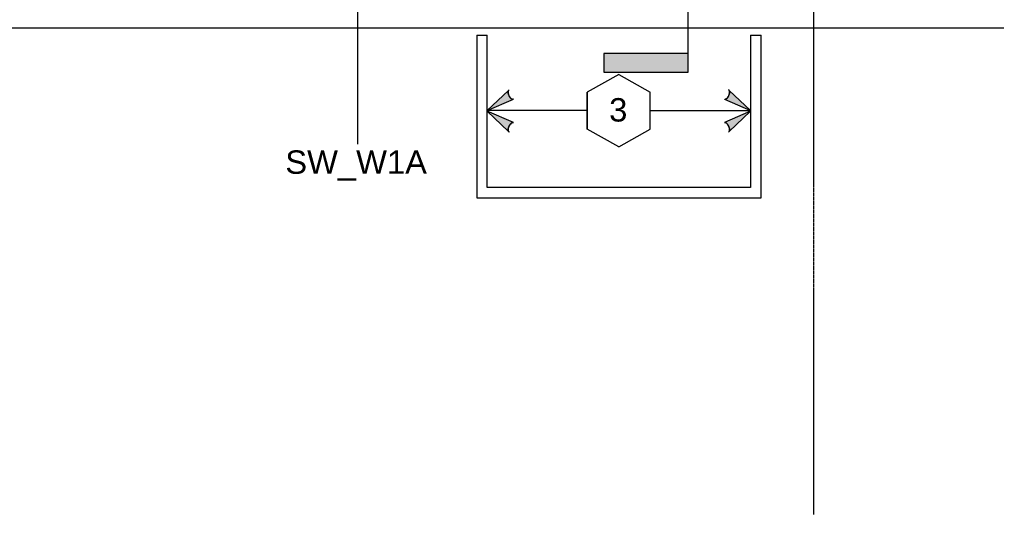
# Model space of a CAD drawing. Header units: inches. Extents: x -4036 to -1914, y 2 to 12338.
# Drawn here: x -3475.2 to -3080.6, y 9786.3 to 9986.3 of the extents above; entities that cross this region are included whole.
import ezdxf

# ---------------------------------------------------------------- set-up
doc = ezdxf.new("R2010")
doc.units = ezdxf.units.IN
doc.header["$MEASUREMENT"] = 0
doc.linetypes.add('Línea de rejilla', pattern=[0.875, 0.5, -0.125, 0.125, -0.125])
for name, color, linetype, lineweight in [('A-ANNO-NOTE', 131, 'Continuous', 9), ('A-DETL-GENF', 92, 'Continuous', 9), ('A-WALL', 113, 'Continuous', 9), ('A-WALL-IDEN', 211, 'Continuous', 9), ('G-ANNO-SYMB', 111, 'Continuous', 9), ('I-WALL', 2, 'Continuous', 9), ('S-GRID', 1, 'Continuous', 9)]:
    doc.layers.add(name, color=color, linetype=linetype, lineweight=lineweight)
doc.styles.add('Arial', font='arial.ttf', dxfattribs={"height": 9.448819})

# ---------------------------------------------------------------- blocks, each defined once
blk = doc.blocks.new('TRUSSES - TRUSSES-1431472-FRAMING PLAN - 2ND FLOOR')
at = {"layer": 'A-DETL-GENF'}
h = blk.add_hatch(color=256, dxfattribs=at)
h.paths.add_polyline_path([(-44.56, 8.4), (-53.16, 0.23), (-42.8, 4.79), (-43.02, 4.81), (-43.24, 4.9), (-43.48, 5.06), (-43.93, 5.53), (-44.32, 6.17), (-44.59, 6.89), (-44.71, 7.59), (-44.65, 8.17)], flags=0)
h.paths.add_polyline_path([(-53.16, 0), (-44.56, -8.17), (-44.65, -7.95), (-44.7, -7.68), (-44.67, -7.02), (-44.48, -6.3), (-44.14, -5.61), (-43.71, -5.04), (-43.24, -4.68), (-43.02, -4.59), (-42.8, -4.56), (-42.62, -4.6), (-47.87, -2.31)], flags=0)
h = blk.add_hatch(color=256, dxfattribs=at)
h.paths.add_polyline_path([(44.56, 8.4), (44.65, 8.17), (44.7, 7.9), (44.67, 7.25), (44.48, 6.53), (44.14, 5.84), (43.71, 5.27), (43.24, 4.9), (43.02, 4.81), (42.8, 4.79), (42.62, 4.83), (53.16, 0.23)], flags=0)
h.paths.add_polyline_path([(53.16, 0), (42.8, -4.56), (43.02, -4.59), (43.24, -4.68), (43.48, -4.83), (43.93, -5.31), (44.32, -5.95), (44.59, -6.66), (44.71, -7.36), (44.65, -7.95), (44.56, -8.17)], flags=0)
for p, q in [((0, 14.61), (-12.61, 7.43)), ((0, 14.61), (12.85, 7.43)), ((-44.56, 8.4), (-53.16, 0.23)), ((-44.56, 8.4), (-44.29, 8.66)), ((44.56, 8.4), (44.29, 8.66)), ((53.16, 0.23), (44.56, 8.4)), ((-53.16, 0.23), (-42.62, 4.83)), ((-12.61, 7.43), (-12.61, -7.43)), ((12.85, -7.43), (12.85, 7.43)), ((12.85, 7.43), (12.85, -7.43)), ((42.62, 4.83), (53.16, 0.23)), ((-53.16, 0), (-44.56, -8.17)), ((-42.62, -4.6), (-53.16, 0)), ((-12.61, 0), (-53.16, 0)), ((12.85, 0), (53.16, 0)), ((53.16, 0), (42.62, -4.6)), ((44.56, -8.17), (53.16, 0)), ((0, -14.56), (-12.61, -7.43)), ((0, -14.56), (12.85, -7.43)), ((-44.56, -8.17), (-44.29, -8.43)), ((44.56, -8.17), (44.29, -8.43))]:
    blk.add_line(p, q, dxfattribs=at)
for centre, major_axis, start_param, end_param in [((-43.45, 6.74), (-0.84, 1.91), 0.527907, 1.031328), ((-43.45, 6.74), (-0.84, 1.91), 0, 0.515859), ((43.45, 6.74), (0.84, 1.91), 5.767326, 6.283185), ((43.45, 6.74), (0.84, 1.91), 5.251857, 5.755279), ((-43.45, 6.74), (-0.84, 1.91), 1.058732, 1.553534), ((-43.45, 6.74), (-0.84, 1.91), 1.586991, 2.08013), ((-43.45, 6.74), (-0.84, 1.91), 2.111632, 2.609761), ((-43.45, 6.74), (-0.84, 1.91), 2.630892, 3.141593), ((43.45, 6.74), (0.84, 1.91), 3.141593, 3.652293), ((43.45, 6.74), (0.84, 1.91), 3.673425, 4.171554), ((43.45, 6.74), (0.84, 1.91), 4.203055, 4.696194), ((43.45, 6.74), (0.84, 1.91), 4.729651, 5.224453), ((-43.45, -6.52), (0.84, 1.91), 2.110265, 2.613686), ((-43.45, -6.52), (0.84, 1.91), 1.588058, 2.082861), ((-43.45, -6.52), (0.84, 1.91), 1.061463, 1.554602), ((-43.45, -6.52), (0.84, 1.91), 0.531832, 1.029961), ((-43.45, -6.52), (0.84, 1.91), 0, 0.5107), ((43.45, -6.52), (-0.84, 1.91), 5.772485, 6.283185), ((43.45, -6.52), (-0.84, 1.91), 5.253224, 5.751353), ((43.45, -6.52), (-0.84, 1.91), 4.728584, 5.221723), ((43.45, -6.52), (-0.84, 1.91), 4.200325, 4.695127), ((43.45, -6.52), (-0.84, 1.91), 3.669499, 4.172921), ((-43.45, -6.52), (0.84, 1.91), 2.625734, 3.141593), ((43.45, -6.52), (-0.84, 1.91), 3.141593, 3.657452)]:
    blk.add_ellipse(centre, major_axis=major_axis, ratio=0.493649, start_param=start_param, end_param=end_param, dxfattribs=at)
for points, knots in [([(-42.62, 4.83), (-42.68, 4.81), (-42.8, 4.78), (-43.01, 4.8), (-43.24, 4.89), (-43.55, 5.1), (-43.94, 5.5), (-44.34, 6.16), (-44.64, 6.96), (-44.74, 7.64), (-44.68, 8.12), (-44.61, 8.31), (-44.56, 8.4)], [0, 0, 0, 0, 0.066667, 0.133333, 0.2, 0.266667, 0.4, 0.533333, 0.666667, 0.833333, 0.916667, 1, 1, 1, 1]), ([(44.56, 8.4), (44.6, 8.33), (44.66, 8.18), (44.73, 7.82), (44.7, 7.26), (44.5, 6.52), (44.17, 5.84), (43.77, 5.3), (43.36, 4.94), (43.02, 4.79), (42.78, 4.78), (42.67, 4.81), (42.62, 4.83)], [0, 0, 0, 0, 0.066667, 0.133333, 0.266667, 0.4, 0.533333, 0.65, 0.766667, 0.883333, 0.941667, 1, 1, 1, 1]), ([(-44.56, -8.17), (-44.6, -8.1), (-44.66, -7.96), (-44.73, -7.59), (-44.7, -7.03), (-44.5, -6.3), (-44.17, -5.62), (-43.77, -5.08), (-43.36, -4.71), (-43.02, -4.57), (-42.78, -4.55), (-42.67, -4.58), (-42.62, -4.6)], [0, 0, 0, 0, 0.066667, 0.133333, 0.266667, 0.4, 0.533333, 0.65, 0.766667, 0.883333, 0.941667, 1, 1, 1, 1]), ([(42.62, -4.6), (42.68, -4.58), (42.8, -4.55), (43.01, -4.57), (43.24, -4.67), (43.55, -4.87), (43.94, -5.28), (44.34, -5.93), (44.64, -6.73), (44.74, -7.41), (44.68, -7.9), (44.61, -8.09), (44.56, -8.17)], [0, 0, 0, 0, 0.066667, 0.133333, 0.2, 0.266667, 0.4, 0.533333, 0.666667, 0.833333, 0.916667, 1, 1, 1, 1])]:
    blk.add_open_spline(points, degree=3, knots=knots, dxfattribs=at)
blk = doc.blocks.new('Vista de diseño - Extremo final de sección - Rellenado-14997-FRAMING PLAN - 2ND FLOOR')
at = {"layer": 'G-ANNO-SYMB'}
blk.add_hatch(color=256, dxfattribs=at).paths.add_polyline_path([(0, 0.3543), (0, 0), (-0.0787, 0), (-0.0787, 0.3543)], flags=0)
for p, q in [((0, 0.3543), (-0.0787, 0.3543)), ((-0.0787, 0.3543), (-0.0787, 0)), ((0, 0), (0, 0.3543)), ((-0.0787, 0), (0, 0))]:
    blk.add_line(p, q, dxfattribs=at)

msp = doc.modelspace()

# ---------------------------------------------------------------- linework, layer by layer
at = {"layer": 'A-WALL'}
for p, q in [((-3290.54, 9980), (-3290.54, 9914.19)), ((-3290.54, 9980), (-3286.29, 9980)), ((-3286.29, 9918.44), (-3286.29, 9980)), ((-3179.96, 9980), (-3179.96, 9918.44)), ((-3179.96, 9980), (-3175.71, 9980)), ((-3175.71, 9914.19), (-3175.71, 9980)), ((-3179.96, 9918.44), (-3286.29, 9918.44)), ((-3290.54, 9914.19), (-3175.71, 9914.19))]:
    msp.add_line(p, q, dxfattribs=at)
at = {"layer": 'A-WALL-IDEN'}
msp.add_line((-3338.72, 10015.46), (-3338.72, 9935.95), dxfattribs=at)
at = {"layer": 'G-ANNO-SYMB'}
msp.add_line((-3205.12, 9972.51), (-3205.12, 10054.38), dxfattribs=at)
at = {"layer": 'I-WALL'}
msp.add_line((-3857.97, 9982.94), (-2639.42, 9982.94), dxfattribs=at)
at = {"layer": 'S-GRID', "linetype": 'Línea de rejilla'}
msp.add_line((-3154.32, 9786.33), (-3154.32, 12288.56), dxfattribs=at)

# ---------------------------------------------------------------- block references
at = {"layer": 'A-DETL-GENF', "rotation": 180}
msp.add_blockref('TRUSSES - TRUSSES-1431472-FRAMING PLAN - 2ND FLOOR', (-3233.12, 9949.45), dxfattribs=at)
at = {"layer": 'G-ANNO-SYMB', "xscale": 95.99999999999994, "yscale": 95.99999999999994, "zscale": 95.99999999999994, "rotation": 90}
msp.add_blockref('Vista de diseño - Extremo final de sección - Rellenado-14997-FRAMING PLAN - 2ND FLOOR', (-3205.12, 9972.51), dxfattribs=at)

# ---------------------------------------------------------------- texts
at = {"layer": 'A-ANNO-NOTE', "insert": (-3237.04, 9954.5), "char_height": 9.45, "width": 8.787, "attachment_point": 1, "style": 'Arial'}
msp.add_mtext('3', dxfattribs=at)
at = {"layer": 'A-WALL-IDEN', "insert": (-3367.84, 9933.39), "char_height": 9.449, "width": 70.296, "attachment_point": 1, "style": 'Arial'}
msp.add_mtext('SW_W1A', dxfattribs=at)

doc.saveas('drawing.dxf')
